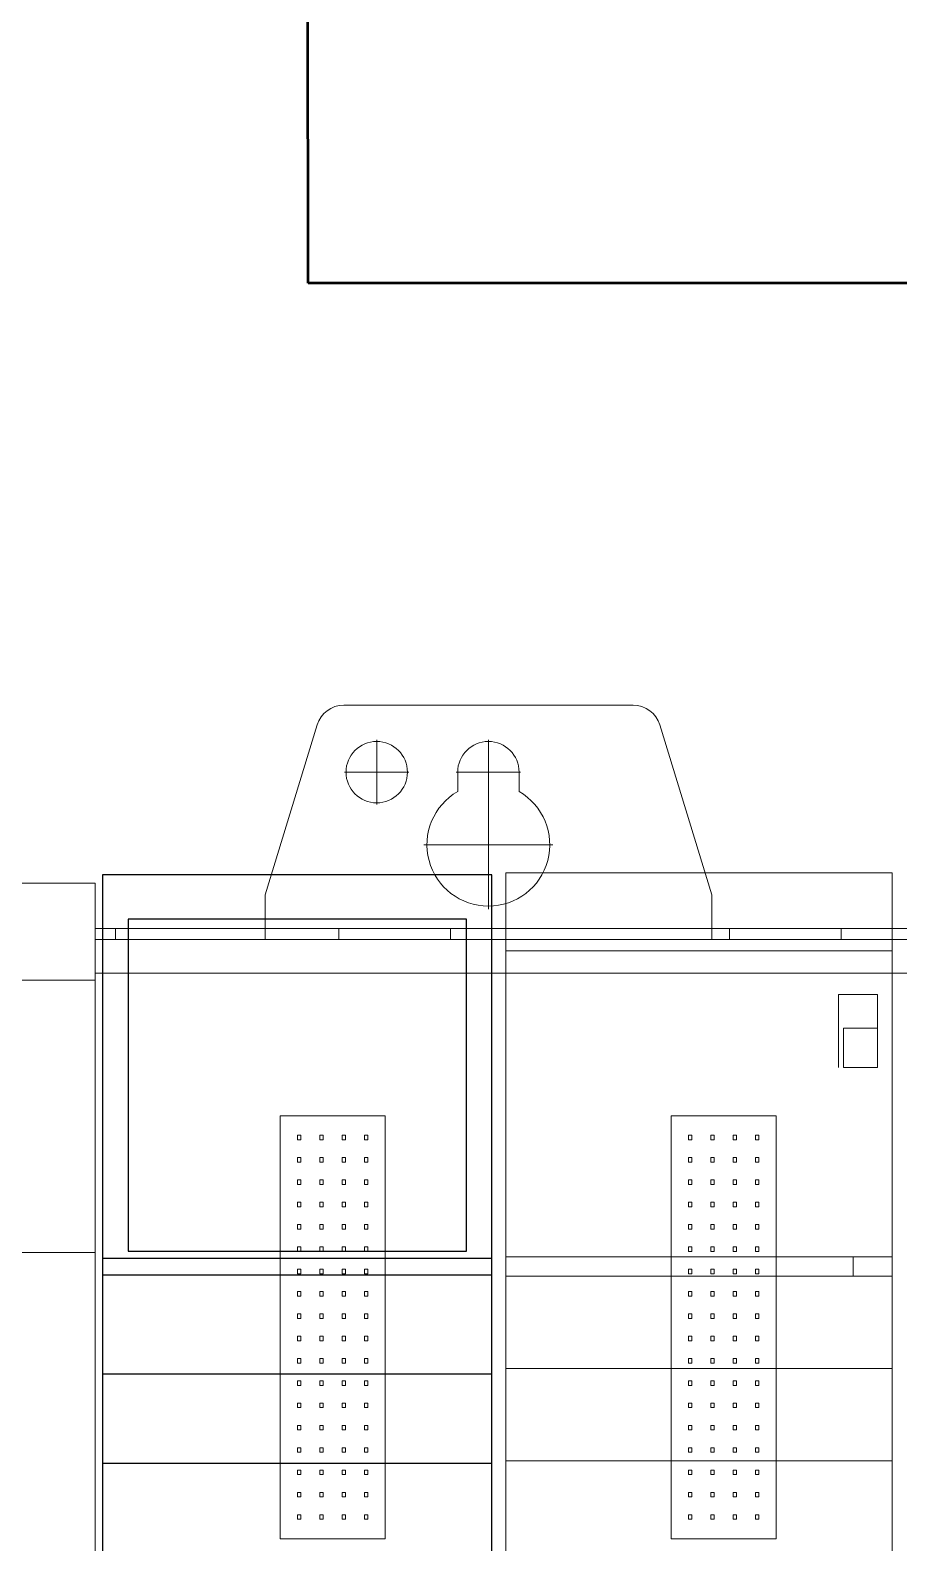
# Model space of a CAD drawing. Header units: millimetres. Extents: x 0 to 3780, y 0 to 2673.
# Drawn here: x 491.4 to 569.2, y 769 to 904.5 of the extents above; entities that cross this region are included whole.
import ezdxf
from ezdxf.enums import TextEntityAlignment as Align

# ---------------------------------------------------------------- set-up
doc = ezdxf.new("R2010")
doc.units = ezdxf.units.MM
for name, color, linetype, lineweight in [('AM_0', 7, 'Continuous', 5), ('AM_7', 7, 'Continuous', 5), ('AM_9', 6, 'Continuous', 5), ('EPLAN102', 7, 'Continuous', 5), ('EPLAN700', 12, 'Continuous', 5), ('EPLAN710', 5, 'Continuous', 5), ('EPLAN714', 7, 'Continuous', 5)]:
    doc.layers.add(name, color=color, linetype=linetype, lineweight=lineweight)
doc.styles.add('Tahoma', font='')
doc.styles.get('Tahoma').set_extended_font_data('Tahoma')

# ---------------------------------------------------------------- blocks, each defined once
blk = doc.blocks.new('EPLSYM_LibrarySPECIAL_Symbol202_Variant0_Placement43_6')
at = {"layer": 'EPLAN700', "lineweight": 50, "ltscale": 36}
blk.add_lwpolyline([(0, 0), (0, -1375), (-693, -1375), (-693.13, -1286.96)], dxfattribs=at)
at = {"layer": 'EPLAN710', "color": 5, "style": 'Tahoma'}
blk.add_attdef('203_20010', text='', height=2.26, dxfattribs=at).set_placement((-1, 9.1), align=Align.BOTTOM_RIGHT)
at = {"layer": 'EPLAN714', "color": 7, "style": 'Tahoma'}
blk.add_attdef('203_20027', text='', height=1.63, dxfattribs=at).set_placement((-1, 6.4), align=Align.BOTTOM_LEFT)
for tag, p in [('203_20250', (-1, 3.7)), ('203_20011', (-1, 1))]:
    blk.add_attdef(tag, text='', height=1.63, dxfattribs=at).set_placement(p, align=Align.BOTTOM_RIGHT)

msp = doc.modelspace()

# ---------------------------------------------------------------- linework, layer by layer
at = {"lineweight": 0}
for p, q in [((568.6, 829), (534, 829)), ((534, 822.03), (568.6, 822.03)), ((563.78, 811.58), (563.78, 818.12)), ((567.29, 818.12), (563.78, 818.12)), ((567.29, 815.08), (567.29, 818.12)), ((564.22, 815.08), (567.29, 815.08)), ((564.22, 815.08), (564.22, 811.58)), ((567.29, 811.58), (567.29, 815.08)), ((564.22, 811.58), (567.29, 811.58)), ((534, 794.61), (568.6, 794.61)), ((565.1, 792.88), (565.1, 794.61)), ((534, 792.88), (568.6, 792.88)), ((534, 784.6), (568.6, 784.6)), ((534, 776.32), (568.6, 776.32))]:
    msp.add_line(p, q, dxfattribs=at)
for points in [[(568.6, 686.67), (534, 686.67), (534, 829), (568.6, 829)], [(534, 829), (534, 686.67), (568.6, 686.67), (568.6, 829)], [(567.29, 811.58), (567.29, 815.08), (564.22, 815.08), (564.22, 811.58)]]:
    msp.add_lwpolyline(points, close=True, dxfattribs=at)
at = {"layer": 'AM_0'}
for p, q in [((545.39, 844.03), (519.48, 844.03)), ((517.09, 842.26), (512.43, 827.03)), ((552.43, 827.03), (547.78, 842.26)), ((529.68, 838.03), (529.68, 836.29)), ((535.18, 836.29), (535.18, 838.03)), ((497.23, 828.08), (487.33, 828.08)), ((497.23, 682.8), (497.23, 828.08)), ((512.43, 827.03), (512.43, 824.03)), ((552.43, 824.03), (552.43, 827.03)), ((497.23, 824.03), (672.58, 824.03)), ((497.23, 823.03), (672.58, 823.03)), ((672.58, 820.02), (497.23, 820.02)), ((497.23, 819.38), (487.33, 819.38)), ((523.19, 807.25), (513.79, 807.25)), ((513.79, 807.25), (513.79, 769.35)), ((523.19, 769.35), (523.19, 807.25)), ((558.19, 807.25), (548.79, 807.25)), ((548.79, 807.25), (548.79, 769.35)), ((558.19, 769.35), (558.19, 807.25)), ((515.64, 805.5), (515.34, 805.5)), ((515.34, 805.5), (515.34, 805.09)), ((515.34, 805.09), (515.64, 805.09)), ((515.64, 805.09), (515.64, 805.5)), ((517.34, 805.5), (517.34, 805.09)), ((517.64, 805.5), (517.34, 805.5)), ((517.34, 805.09), (517.64, 805.09)), ((517.64, 805.09), (517.64, 805.5)), ((519.64, 805.5), (519.34, 805.5)), ((519.34, 805.5), (519.34, 805.09)), ((519.34, 805.09), (519.64, 805.09)), ((519.64, 805.09), (519.64, 805.5)), ((521.34, 805.5), (521.34, 805.09)), ((521.64, 805.5), (521.34, 805.5)), ((521.34, 805.09), (521.64, 805.09)), ((521.64, 805.09), (521.64, 805.5)), ((550.34, 805.5), (550.34, 805.09)), ((550.64, 805.5), (550.34, 805.5)), ((550.34, 805.09), (550.64, 805.09)), ((550.64, 805.09), (550.64, 805.5)), ((552.34, 805.5), (552.34, 805.09)), ((552.64, 805.5), (552.34, 805.5)), ((552.34, 805.09), (552.64, 805.09)), ((552.64, 805.09), (552.64, 805.5)), ((554.34, 805.5), (554.34, 805.09)), ((554.64, 805.5), (554.34, 805.5)), ((554.34, 805.09), (554.64, 805.09)), ((554.64, 805.09), (554.64, 805.5)), ((556.34, 805.5), (556.34, 805.09)), ((556.64, 805.5), (556.34, 805.5)), ((556.34, 805.09), (556.64, 805.09)), ((556.64, 805.09), (556.64, 805.5)), ((515.64, 803.5), (515.34, 803.5)), ((515.34, 803.5), (515.34, 803.09)), ((515.34, 803.09), (515.64, 803.09)), ((515.64, 803.09), (515.64, 803.5)), ((517.34, 803.5), (517.34, 803.09)), ((517.64, 803.5), (517.34, 803.5)), ((517.34, 803.09), (517.64, 803.09)), ((517.64, 803.09), (517.64, 803.5)), ((519.64, 803.5), (519.34, 803.5)), ((519.34, 803.5), (519.34, 803.09)), ((519.34, 803.09), (519.64, 803.09)), ((519.64, 803.09), (519.64, 803.5)), ((521.34, 803.5), (521.34, 803.09)), ((521.64, 803.5), (521.34, 803.5)), ((521.34, 803.09), (521.64, 803.09)), ((521.64, 803.09), (521.64, 803.5)), ((550.34, 803.5), (550.34, 803.09)), ((550.64, 803.5), (550.34, 803.5)), ((550.34, 803.09), (550.64, 803.09)), ((550.64, 803.09), (550.64, 803.5)), ((552.34, 803.5), (552.34, 803.09)), ((552.64, 803.5), (552.34, 803.5)), ((552.34, 803.09), (552.64, 803.09)), ((552.64, 803.09), (552.64, 803.5)), ((554.34, 803.5), (554.34, 803.09)), ((554.64, 803.5), (554.34, 803.5)), ((554.34, 803.09), (554.64, 803.09)), ((554.64, 803.09), (554.64, 803.5)), ((556.34, 803.5), (556.34, 803.09)), ((556.64, 803.5), (556.34, 803.5)), ((556.34, 803.09), (556.64, 803.09)), ((556.64, 803.09), (556.64, 803.5)), ((515.64, 801.5), (515.34, 801.5)), ((515.34, 801.5), (515.34, 801.09)), ((515.34, 801.09), (515.64, 801.09)), ((515.64, 801.09), (515.64, 801.5)), ((517.34, 801.5), (517.34, 801.09)), ((517.64, 801.5), (517.34, 801.5)), ((517.34, 801.09), (517.64, 801.09)), ((517.64, 801.09), (517.64, 801.5)), ((519.64, 801.5), (519.34, 801.5)), ((519.34, 801.5), (519.34, 801.09)), ((519.34, 801.09), (519.64, 801.09)), ((519.64, 801.09), (519.64, 801.5)), ((521.34, 801.5), (521.34, 801.09)), ((521.64, 801.5), (521.34, 801.5)), ((521.34, 801.09), (521.64, 801.09)), ((521.64, 801.09), (521.64, 801.5)), ((550.34, 801.5), (550.34, 801.09)), ((550.64, 801.5), (550.34, 801.5)), ((550.34, 801.09), (550.64, 801.09)), ((550.64, 801.09), (550.64, 801.5)), ((552.34, 801.5), (552.34, 801.09)), ((552.64, 801.5), (552.34, 801.5)), ((552.34, 801.09), (552.64, 801.09)), ((552.64, 801.09), (552.64, 801.5)), ((554.34, 801.5), (554.34, 801.09)), ((554.64, 801.5), (554.34, 801.5)), ((554.34, 801.09), (554.64, 801.09)), ((554.64, 801.09), (554.64, 801.5)), ((556.34, 801.5), (556.34, 801.09)), ((556.64, 801.5), (556.34, 801.5)), ((556.34, 801.09), (556.64, 801.09)), ((556.64, 801.09), (556.64, 801.5)), ((515.64, 799.5), (515.34, 799.5)), ((515.34, 799.5), (515.34, 799.09)), ((515.34, 799.09), (515.64, 799.09)), ((515.64, 799.09), (515.64, 799.5)), ((517.34, 799.5), (517.34, 799.09)), ((517.64, 799.5), (517.34, 799.5)), ((517.34, 799.09), (517.64, 799.09)), ((517.64, 799.09), (517.64, 799.5)), ((519.64, 799.5), (519.34, 799.5)), ((519.34, 799.5), (519.34, 799.09)), ((519.34, 799.09), (519.64, 799.09)), ((519.64, 799.09), (519.64, 799.5)), ((521.34, 799.5), (521.34, 799.09)), ((521.64, 799.5), (521.34, 799.5)), ((521.34, 799.09), (521.64, 799.09)), ((521.64, 799.09), (521.64, 799.5)), ((550.34, 799.5), (550.34, 799.09)), ((550.64, 799.5), (550.34, 799.5)), ((550.34, 799.09), (550.64, 799.09)), ((550.64, 799.09), (550.64, 799.5)), ((552.34, 799.5), (552.34, 799.09)), ((552.64, 799.5), (552.34, 799.5)), ((552.34, 799.09), (552.64, 799.09)), ((552.64, 799.09), (552.64, 799.5)), ((554.34, 799.5), (554.34, 799.09)), ((554.64, 799.5), (554.34, 799.5)), ((554.34, 799.09), (554.64, 799.09)), ((554.64, 799.09), (554.64, 799.5)), ((556.34, 799.5), (556.34, 799.09)), ((556.64, 799.5), (556.34, 799.5)), ((556.34, 799.09), (556.64, 799.09)), ((556.64, 799.09), (556.64, 799.5)), ((515.64, 797.5), (515.34, 797.5)), ((515.34, 797.5), (515.34, 797.09)), ((515.34, 797.09), (515.64, 797.09)), ((515.64, 797.09), (515.64, 797.5)), ((517.34, 797.5), (517.34, 797.09)), ((517.64, 797.5), (517.34, 797.5)), ((517.34, 797.09), (517.64, 797.09)), ((517.64, 797.09), (517.64, 797.5)), ((519.64, 797.5), (519.34, 797.5)), ((519.34, 797.5), (519.34, 797.09)), ((519.34, 797.09), (519.64, 797.09)), ((519.64, 797.09), (519.64, 797.5)), ((521.34, 797.5), (521.34, 797.09)), ((521.64, 797.5), (521.34, 797.5)), ((521.34, 797.09), (521.64, 797.09)), ((521.64, 797.09), (521.64, 797.5)), ((550.34, 797.5), (550.34, 797.09)), ((550.64, 797.5), (550.34, 797.5)), ((550.34, 797.09), (550.64, 797.09)), ((550.64, 797.09), (550.64, 797.5)), ((552.34, 797.5), (552.34, 797.09)), ((552.64, 797.5), (552.34, 797.5)), ((552.34, 797.09), (552.64, 797.09)), ((552.64, 797.09), (552.64, 797.5)), ((554.34, 797.5), (554.34, 797.09)), ((554.64, 797.5), (554.34, 797.5)), ((554.34, 797.09), (554.64, 797.09)), ((554.64, 797.09), (554.64, 797.5)), ((556.34, 797.5), (556.34, 797.09)), ((556.64, 797.5), (556.34, 797.5)), ((556.34, 797.09), (556.64, 797.09)), ((556.64, 797.09), (556.64, 797.5)), ((515.64, 795.5), (515.34, 795.5)), ((515.34, 795.5), (515.34, 795.09)), ((515.64, 795.09), (515.64, 795.5)), ((517.34, 795.5), (517.34, 795.09)), ((517.64, 795.5), (517.34, 795.5)), ((517.64, 795.09), (517.64, 795.5)), ((519.64, 795.5), (519.34, 795.5)), ((519.34, 795.5), (519.34, 795.09)), ((519.64, 795.09), (519.64, 795.5)), ((521.34, 795.5), (521.34, 795.09)), ((521.64, 795.5), (521.34, 795.5)), ((521.64, 795.09), (521.64, 795.5)), ((550.34, 795.5), (550.34, 795.09)), ((550.64, 795.5), (550.34, 795.5)), ((550.64, 795.09), (550.64, 795.5)), ((552.34, 795.5), (552.34, 795.09)), ((552.64, 795.5), (552.34, 795.5)), ((552.64, 795.09), (552.64, 795.5)), ((554.34, 795.5), (554.34, 795.09)), ((554.64, 795.5), (554.34, 795.5)), ((554.64, 795.09), (554.64, 795.5)), ((556.34, 795.5), (556.34, 795.09)), ((556.64, 795.5), (556.34, 795.5)), ((556.64, 795.09), (556.64, 795.5)), ((487.33, 794.99), (497.23, 794.99)), ((515.34, 795.09), (515.64, 795.09)), ((517.34, 795.09), (517.64, 795.09)), ((519.34, 795.09), (519.64, 795.09)), ((521.34, 795.09), (521.64, 795.09)), ((550.34, 795.09), (550.64, 795.09)), ((552.34, 795.09), (552.64, 795.09)), ((554.34, 795.09), (554.64, 795.09)), ((556.34, 795.09), (556.64, 795.09)), ((515.64, 793.5), (515.34, 793.5)), ((515.34, 793.5), (515.34, 793.09)), ((515.34, 793.09), (515.64, 793.09)), ((515.64, 793.09), (515.64, 793.5)), ((517.34, 793.5), (517.34, 793.09)), ((517.64, 793.5), (517.34, 793.5)), ((517.34, 793.09), (517.64, 793.09)), ((517.64, 793.09), (517.64, 793.5)), ((519.64, 793.5), (519.34, 793.5)), ((519.34, 793.5), (519.34, 793.09)), ((519.34, 793.09), (519.64, 793.09)), ((519.64, 793.09), (519.64, 793.5)), ((521.34, 793.5), (521.34, 793.09)), ((521.64, 793.5), (521.34, 793.5)), ((521.34, 793.09), (521.64, 793.09)), ((521.64, 793.09), (521.64, 793.5)), ((550.34, 793.5), (550.34, 793.09)), ((550.64, 793.5), (550.34, 793.5)), ((550.34, 793.09), (550.64, 793.09)), ((550.64, 793.09), (550.64, 793.5)), ((552.34, 793.5), (552.34, 793.09)), ((552.64, 793.5), (552.34, 793.5)), ((552.34, 793.09), (552.64, 793.09)), ((552.64, 793.09), (552.64, 793.5)), ((554.34, 793.5), (554.34, 793.09)), ((554.64, 793.5), (554.34, 793.5)), ((554.34, 793.09), (554.64, 793.09)), ((554.64, 793.09), (554.64, 793.5)), ((556.34, 793.5), (556.34, 793.09)), ((556.64, 793.5), (556.34, 793.5)), ((556.34, 793.09), (556.64, 793.09)), ((556.64, 793.09), (556.64, 793.5)), ((515.64, 791.5), (515.34, 791.5)), ((515.34, 791.5), (515.34, 791.09)), ((515.64, 791.09), (515.64, 791.5)), ((517.34, 791.5), (517.34, 791.09)), ((517.64, 791.5), (517.34, 791.5)), ((517.64, 791.09), (517.64, 791.5)), ((519.64, 791.5), (519.34, 791.5)), ((519.34, 791.5), (519.34, 791.09)), ((519.64, 791.09), (519.64, 791.5)), ((521.34, 791.5), (521.34, 791.09)), ((521.64, 791.5), (521.34, 791.5)), ((521.64, 791.09), (521.64, 791.5)), ((550.34, 791.5), (550.34, 791.09)), ((550.64, 791.5), (550.34, 791.5)), ((550.64, 791.09), (550.64, 791.5)), ((552.34, 791.5), (552.34, 791.09)), ((552.64, 791.5), (552.34, 791.5)), ((552.64, 791.09), (552.64, 791.5)), ((554.34, 791.5), (554.34, 791.09)), ((554.64, 791.5), (554.34, 791.5)), ((554.64, 791.09), (554.64, 791.5)), ((556.34, 791.5), (556.34, 791.09)), ((556.64, 791.5), (556.34, 791.5)), ((556.64, 791.09), (556.64, 791.5)), ((515.34, 791.09), (515.64, 791.09)), ((517.34, 791.09), (517.64, 791.09)), ((519.34, 791.09), (519.64, 791.09)), ((521.34, 791.09), (521.64, 791.09)), ((550.34, 791.09), (550.64, 791.09)), ((552.34, 791.09), (552.64, 791.09)), ((554.34, 791.09), (554.64, 791.09)), ((556.34, 791.09), (556.64, 791.09)), ((515.64, 789.5), (515.34, 789.5)), ((515.34, 789.5), (515.34, 789.09)), ((515.34, 789.09), (515.64, 789.09)), ((515.64, 789.09), (515.64, 789.5)), ((517.34, 789.5), (517.34, 789.09)), ((517.64, 789.5), (517.34, 789.5)), ((517.34, 789.09), (517.64, 789.09)), ((517.64, 789.09), (517.64, 789.5)), ((519.64, 789.5), (519.34, 789.5)), ((519.34, 789.5), (519.34, 789.09)), ((519.34, 789.09), (519.64, 789.09)), ((519.64, 789.09), (519.64, 789.5)), ((521.34, 789.5), (521.34, 789.09)), ((521.64, 789.5), (521.34, 789.5)), ((521.34, 789.09), (521.64, 789.09)), ((521.64, 789.09), (521.64, 789.5)), ((550.34, 789.5), (550.34, 789.09)), ((550.64, 789.5), (550.34, 789.5)), ((550.34, 789.09), (550.64, 789.09)), ((550.64, 789.09), (550.64, 789.5)), ((552.34, 789.5), (552.34, 789.09)), ((552.64, 789.5), (552.34, 789.5)), ((552.34, 789.09), (552.64, 789.09)), ((552.64, 789.09), (552.64, 789.5)), ((554.34, 789.5), (554.34, 789.09)), ((554.64, 789.5), (554.34, 789.5)), ((554.34, 789.09), (554.64, 789.09)), ((554.64, 789.09), (554.64, 789.5)), ((556.34, 789.5), (556.34, 789.09)), ((556.64, 789.5), (556.34, 789.5)), ((556.34, 789.09), (556.64, 789.09)), ((556.64, 789.09), (556.64, 789.5)), ((515.64, 787.5), (515.34, 787.5)), ((515.34, 787.5), (515.34, 787.09)), ((515.64, 787.09), (515.64, 787.5)), ((517.34, 787.5), (517.34, 787.09)), ((517.64, 787.5), (517.34, 787.5)), ((517.64, 787.09), (517.64, 787.5)), ((519.64, 787.5), (519.34, 787.5)), ((519.34, 787.5), (519.34, 787.09)), ((519.64, 787.09), (519.64, 787.5)), ((521.34, 787.5), (521.34, 787.09)), ((521.64, 787.5), (521.34, 787.5)), ((521.64, 787.09), (521.64, 787.5)), ((550.34, 787.5), (550.34, 787.09)), ((550.64, 787.5), (550.34, 787.5)), ((550.64, 787.09), (550.64, 787.5)), ((552.34, 787.5), (552.34, 787.09)), ((552.64, 787.5), (552.34, 787.5)), ((552.64, 787.09), (552.64, 787.5)), ((554.34, 787.5), (554.34, 787.09)), ((554.64, 787.5), (554.34, 787.5)), ((554.64, 787.09), (554.64, 787.5)), ((556.34, 787.5), (556.34, 787.09)), ((556.64, 787.5), (556.34, 787.5)), ((556.64, 787.09), (556.64, 787.5)), ((515.34, 787.09), (515.64, 787.09)), ((517.34, 787.09), (517.64, 787.09)), ((519.34, 787.09), (519.64, 787.09)), ((521.34, 787.09), (521.64, 787.09)), ((550.34, 787.09), (550.64, 787.09)), ((552.34, 787.09), (552.64, 787.09)), ((554.34, 787.09), (554.64, 787.09)), ((556.34, 787.09), (556.64, 787.09)), ((515.64, 785.5), (515.34, 785.5)), ((515.34, 785.5), (515.34, 785.09)), ((515.34, 785.09), (515.64, 785.09)), ((515.64, 785.09), (515.64, 785.5)), ((517.34, 785.5), (517.34, 785.09)), ((517.64, 785.5), (517.34, 785.5)), ((517.34, 785.09), (517.64, 785.09)), ((517.64, 785.09), (517.64, 785.5)), ((519.64, 785.5), (519.34, 785.5)), ((519.34, 785.5), (519.34, 785.09)), ((519.34, 785.09), (519.64, 785.09)), ((519.64, 785.09), (519.64, 785.5)), ((521.34, 785.5), (521.34, 785.09)), ((521.64, 785.5), (521.34, 785.5)), ((521.34, 785.09), (521.64, 785.09)), ((521.64, 785.09), (521.64, 785.5)), ((550.34, 785.5), (550.34, 785.09)), ((550.64, 785.5), (550.34, 785.5)), ((550.34, 785.09), (550.64, 785.09)), ((550.64, 785.09), (550.64, 785.5)), ((552.34, 785.5), (552.34, 785.09)), ((552.64, 785.5), (552.34, 785.5)), ((552.34, 785.09), (552.64, 785.09)), ((552.64, 785.09), (552.64, 785.5)), ((554.34, 785.5), (554.34, 785.09)), ((554.64, 785.5), (554.34, 785.5)), ((554.34, 785.09), (554.64, 785.09)), ((554.64, 785.09), (554.64, 785.5)), ((556.34, 785.5), (556.34, 785.09)), ((556.64, 785.5), (556.34, 785.5)), ((556.34, 785.09), (556.64, 785.09)), ((556.64, 785.09), (556.64, 785.5)), ((515.64, 783.5), (515.34, 783.5)), ((515.34, 783.5), (515.34, 783.09)), ((515.64, 783.09), (515.64, 783.5)), ((517.34, 783.5), (517.34, 783.09)), ((517.64, 783.5), (517.34, 783.5)), ((517.64, 783.09), (517.64, 783.5)), ((519.64, 783.5), (519.34, 783.5)), ((519.34, 783.5), (519.34, 783.09)), ((519.64, 783.09), (519.64, 783.5)), ((521.34, 783.5), (521.34, 783.09)), ((521.64, 783.5), (521.34, 783.5)), ((521.64, 783.09), (521.64, 783.5)), ((550.34, 783.5), (550.34, 783.09)), ((550.64, 783.5), (550.34, 783.5)), ((550.64, 783.09), (550.64, 783.5)), ((552.34, 783.5), (552.34, 783.09)), ((552.64, 783.5), (552.34, 783.5)), ((552.64, 783.09), (552.64, 783.5)), ((554.34, 783.5), (554.34, 783.09)), ((554.64, 783.5), (554.34, 783.5)), ((554.64, 783.09), (554.64, 783.5)), ((556.34, 783.5), (556.34, 783.09)), ((556.64, 783.5), (556.34, 783.5)), ((556.64, 783.09), (556.64, 783.5)), ((515.34, 783.09), (515.64, 783.09)), ((517.34, 783.09), (517.64, 783.09)), ((519.34, 783.09), (519.64, 783.09)), ((521.34, 783.09), (521.64, 783.09)), ((550.34, 783.09), (550.64, 783.09)), ((552.34, 783.09), (552.64, 783.09)), ((554.34, 783.09), (554.64, 783.09)), ((556.34, 783.09), (556.64, 783.09)), ((515.64, 781.5), (515.34, 781.5)), ((515.34, 781.5), (515.34, 781.09)), ((515.34, 781.09), (515.64, 781.09)), ((515.64, 781.09), (515.64, 781.5)), ((517.34, 781.5), (517.34, 781.09)), ((517.64, 781.5), (517.34, 781.5)), ((517.34, 781.09), (517.64, 781.09)), ((517.64, 781.09), (517.64, 781.5)), ((519.64, 781.5), (519.34, 781.5)), ((519.34, 781.5), (519.34, 781.09)), ((519.34, 781.09), (519.64, 781.09)), ((519.64, 781.09), (519.64, 781.5)), ((521.34, 781.5), (521.34, 781.09)), ((521.64, 781.5), (521.34, 781.5)), ((521.34, 781.09), (521.64, 781.09)), ((521.64, 781.09), (521.64, 781.5)), ((550.34, 781.5), (550.34, 781.09)), ((550.64, 781.5), (550.34, 781.5)), ((550.34, 781.09), (550.64, 781.09)), ((550.64, 781.09), (550.64, 781.5)), ((552.34, 781.5), (552.34, 781.09)), ((552.64, 781.5), (552.34, 781.5)), ((552.34, 781.09), (552.64, 781.09)), ((552.64, 781.09), (552.64, 781.5)), ((554.34, 781.5), (554.34, 781.09)), ((554.64, 781.5), (554.34, 781.5)), ((554.34, 781.09), (554.64, 781.09)), ((554.64, 781.09), (554.64, 781.5)), ((556.34, 781.5), (556.34, 781.09)), ((556.64, 781.5), (556.34, 781.5)), ((556.34, 781.09), (556.64, 781.09)), ((556.64, 781.09), (556.64, 781.5)), ((515.64, 779.5), (515.34, 779.5)), ((515.34, 779.5), (515.34, 779.09)), ((515.64, 779.09), (515.64, 779.5)), ((517.34, 779.5), (517.34, 779.09)), ((517.64, 779.5), (517.34, 779.5)), ((517.64, 779.09), (517.64, 779.5)), ((519.64, 779.5), (519.34, 779.5)), ((519.34, 779.5), (519.34, 779.09)), ((519.64, 779.09), (519.64, 779.5)), ((521.34, 779.5), (521.34, 779.09)), ((521.64, 779.5), (521.34, 779.5)), ((521.64, 779.09), (521.64, 779.5)), ((550.34, 779.5), (550.34, 779.09)), ((550.64, 779.5), (550.34, 779.5)), ((550.64, 779.09), (550.64, 779.5)), ((552.34, 779.5), (552.34, 779.09)), ((552.64, 779.5), (552.34, 779.5)), ((552.64, 779.09), (552.64, 779.5)), ((554.34, 779.5), (554.34, 779.09)), ((554.64, 779.5), (554.34, 779.5)), ((554.64, 779.09), (554.64, 779.5)), ((556.34, 779.5), (556.34, 779.09)), ((556.64, 779.5), (556.34, 779.5)), ((556.64, 779.09), (556.64, 779.5)), ((515.34, 779.09), (515.64, 779.09)), ((517.34, 779.09), (517.64, 779.09)), ((519.34, 779.09), (519.64, 779.09)), ((521.34, 779.09), (521.64, 779.09)), ((550.34, 779.09), (550.64, 779.09)), ((552.34, 779.09), (552.64, 779.09)), ((554.34, 779.09), (554.64, 779.09)), ((556.34, 779.09), (556.64, 779.09)), ((515.64, 777.5), (515.34, 777.5)), ((515.34, 777.5), (515.34, 777.09)), ((515.34, 777.09), (515.64, 777.09)), ((515.64, 777.09), (515.64, 777.5)), ((517.34, 777.5), (517.34, 777.09)), ((517.64, 777.5), (517.34, 777.5)), ((517.34, 777.09), (517.64, 777.09)), ((517.64, 777.09), (517.64, 777.5)), ((519.64, 777.5), (519.34, 777.5)), ((519.34, 777.5), (519.34, 777.09)), ((519.34, 777.09), (519.64, 777.09)), ((519.64, 777.09), (519.64, 777.5)), ((521.34, 777.5), (521.34, 777.09)), ((521.64, 777.5), (521.34, 777.5)), ((521.34, 777.09), (521.64, 777.09)), ((521.64, 777.09), (521.64, 777.5)), ((550.34, 777.5), (550.34, 777.09)), ((550.64, 777.5), (550.34, 777.5)), ((550.34, 777.09), (550.64, 777.09)), ((550.64, 777.09), (550.64, 777.5)), ((552.34, 777.5), (552.34, 777.09)), ((552.64, 777.5), (552.34, 777.5)), ((552.34, 777.09), (552.64, 777.09)), ((552.64, 777.09), (552.64, 777.5)), ((554.34, 777.5), (554.34, 777.09)), ((554.64, 777.5), (554.34, 777.5)), ((554.34, 777.09), (554.64, 777.09)), ((554.64, 777.09), (554.64, 777.5)), ((556.34, 777.5), (556.34, 777.09)), ((556.64, 777.5), (556.34, 777.5)), ((556.34, 777.09), (556.64, 777.09)), ((556.64, 777.09), (556.64, 777.5)), ((515.64, 775.5), (515.34, 775.5)), ((515.34, 775.5), (515.34, 775.09)), ((515.64, 775.09), (515.64, 775.5)), ((517.34, 775.5), (517.34, 775.09)), ((517.64, 775.5), (517.34, 775.5)), ((517.64, 775.09), (517.64, 775.5)), ((519.64, 775.5), (519.34, 775.5)), ((519.34, 775.5), (519.34, 775.09)), ((519.64, 775.09), (519.64, 775.5)), ((521.34, 775.5), (521.34, 775.09)), ((521.64, 775.5), (521.34, 775.5)), ((521.64, 775.09), (521.64, 775.5)), ((550.34, 775.5), (550.34, 775.09)), ((550.64, 775.5), (550.34, 775.5)), ((550.64, 775.09), (550.64, 775.5)), ((552.34, 775.5), (552.34, 775.09)), ((552.64, 775.5), (552.34, 775.5)), ((552.64, 775.09), (552.64, 775.5)), ((554.34, 775.5), (554.34, 775.09)), ((554.64, 775.5), (554.34, 775.5)), ((554.64, 775.09), (554.64, 775.5)), ((556.34, 775.5), (556.34, 775.09)), ((556.64, 775.5), (556.34, 775.5)), ((556.64, 775.09), (556.64, 775.5)), ((515.34, 775.09), (515.64, 775.09)), ((517.34, 775.09), (517.64, 775.09)), ((519.34, 775.09), (519.64, 775.09)), ((521.34, 775.09), (521.64, 775.09)), ((550.34, 775.09), (550.64, 775.09)), ((552.34, 775.09), (552.64, 775.09)), ((554.34, 775.09), (554.64, 775.09)), ((556.34, 775.09), (556.64, 775.09)), ((515.64, 773.5), (515.34, 773.5)), ((515.34, 773.5), (515.34, 773.09)), ((515.34, 773.09), (515.64, 773.09)), ((515.64, 773.09), (515.64, 773.5)), ((517.34, 773.5), (517.34, 773.09)), ((517.64, 773.5), (517.34, 773.5)), ((517.34, 773.09), (517.64, 773.09)), ((517.64, 773.09), (517.64, 773.5)), ((519.34, 773.5), (519.34, 773.09)), ((519.64, 773.5), (519.34, 773.5)), ((519.34, 773.09), (519.64, 773.09)), ((519.64, 773.09), (519.64, 773.5)), ((521.64, 773.5), (521.34, 773.5)), ((521.34, 773.5), (521.34, 773.09)), ((521.34, 773.09), (521.64, 773.09)), ((521.64, 773.09), (521.64, 773.5)), ((550.34, 773.5), (550.34, 773.09)), ((550.64, 773.5), (550.34, 773.5)), ((550.34, 773.09), (550.64, 773.09)), ((550.64, 773.09), (550.64, 773.5)), ((552.34, 773.5), (552.34, 773.09)), ((552.64, 773.5), (552.34, 773.5)), ((552.34, 773.09), (552.64, 773.09)), ((552.64, 773.09), (552.64, 773.5)), ((554.34, 773.5), (554.34, 773.09)), ((554.64, 773.5), (554.34, 773.5)), ((554.34, 773.09), (554.64, 773.09)), ((554.64, 773.09), (554.64, 773.5)), ((556.34, 773.5), (556.34, 773.09)), ((556.64, 773.5), (556.34, 773.5)), ((556.34, 773.09), (556.64, 773.09)), ((556.64, 773.09), (556.64, 773.5)), ((515.34, 771.5), (515.34, 771.09)), ((515.64, 771.5), (515.34, 771.5)), ((515.64, 771.09), (515.64, 771.5)), ((517.64, 771.5), (517.34, 771.5)), ((517.34, 771.5), (517.34, 771.09)), ((517.64, 771.09), (517.64, 771.5)), ((519.34, 771.5), (519.34, 771.09)), ((519.64, 771.5), (519.34, 771.5)), ((519.64, 771.09), (519.64, 771.5)), ((521.34, 771.5), (521.34, 771.09)), ((521.64, 771.5), (521.34, 771.5)), ((521.64, 771.09), (521.64, 771.5)), ((550.34, 771.5), (550.34, 771.09)), ((550.64, 771.5), (550.34, 771.5)), ((550.64, 771.09), (550.64, 771.5)), ((552.34, 771.5), (552.34, 771.09)), ((552.64, 771.5), (552.34, 771.5)), ((552.64, 771.09), (552.64, 771.5)), ((554.34, 771.5), (554.34, 771.09)), ((554.64, 771.5), (554.34, 771.5)), ((554.64, 771.09), (554.64, 771.5)), ((556.34, 771.5), (556.34, 771.09)), ((556.64, 771.5), (556.34, 771.5)), ((556.64, 771.09), (556.64, 771.5)), ((515.34, 771.09), (515.64, 771.09)), ((517.34, 771.09), (517.64, 771.09)), ((519.34, 771.09), (519.64, 771.09)), ((521.34, 771.09), (521.64, 771.09)), ((550.34, 771.09), (550.64, 771.09)), ((552.34, 771.09), (552.64, 771.09)), ((554.34, 771.09), (554.64, 771.09)), ((556.34, 771.09), (556.64, 771.09)), ((513.79, 769.35), (523.19, 769.35)), ((548.79, 769.35), (558.19, 769.35))]:
    msp.add_line(p, q, dxfattribs=at)
msp.add_circle((522.43, 838.03), 2.75, dxfattribs=at)
for centre, radius, start, end in [((519.48, 841.53), 2.5, 90, 163), ((545.39, 841.53), 2.5, 17, 90), ((532.43, 838.03), 2.75, 0, 180), ((532.43, 831.53), 5.5, 120, 60)]:
    msp.add_arc(centre, radius, start, end, dxfattribs=at)
at = {"layer": 'AM_7', "ltscale": 1.5}
for p, q in [((522.43, 835.14), (522.43, 840.92)), ((532.43, 825.76), (532.43, 840.92)), ((519.55, 838.03), (525.32, 838.03)), ((529.55, 838.03), (535.32, 838.03)), ((526.66, 831.53), (538.21, 831.53))]:
    msp.add_line(p, q, dxfattribs=at)
at = {"layer": 'AM_9', "ltscale": 2}
for p, q in [((499.03, 823.03), (499.03, 824.03)), ((512.43, 824.03), (512.43, 823.03)), ((519.03, 823.03), (519.03, 824.03)), ((529.03, 823.03), (529.03, 824.03)), ((552.43, 823.03), (552.43, 824.03)), ((554.03, 823.03), (554.03, 824.03)), ((564.03, 823.03), (564.03, 824.03))]:
    msp.add_line(p, q, dxfattribs=at)
at = {"layer": 'EPLAN102', "lineweight": 25, "ltscale": 36}
for p, q in [((497.88, 794.48), (532.75, 794.48)), ((497.88, 792.98), (532.75, 792.98)), ((497.88, 784.11), (532.75, 784.11)), ((497.88, 776.11), (532.75, 776.11))]:
    msp.add_line(p, q, dxfattribs=at)
for points in [[(497.88, 683.03), (532.75, 683.03), (532.75, 828.83), (497.88, 828.83)], [(500.16, 795.1), (530.47, 795.1), (530.47, 824.87), (500.16, 824.87)]]:
    msp.add_lwpolyline(points, close=True, dxfattribs=at)

# ---------------------------------------------------------------- block references
msp.add_blockref('EPLSYM_LibrarySPECIAL_Symbol202_Variant0_Placement43_6', (1209.3, 2256.85))

doc.saveas('drawing.dxf')
